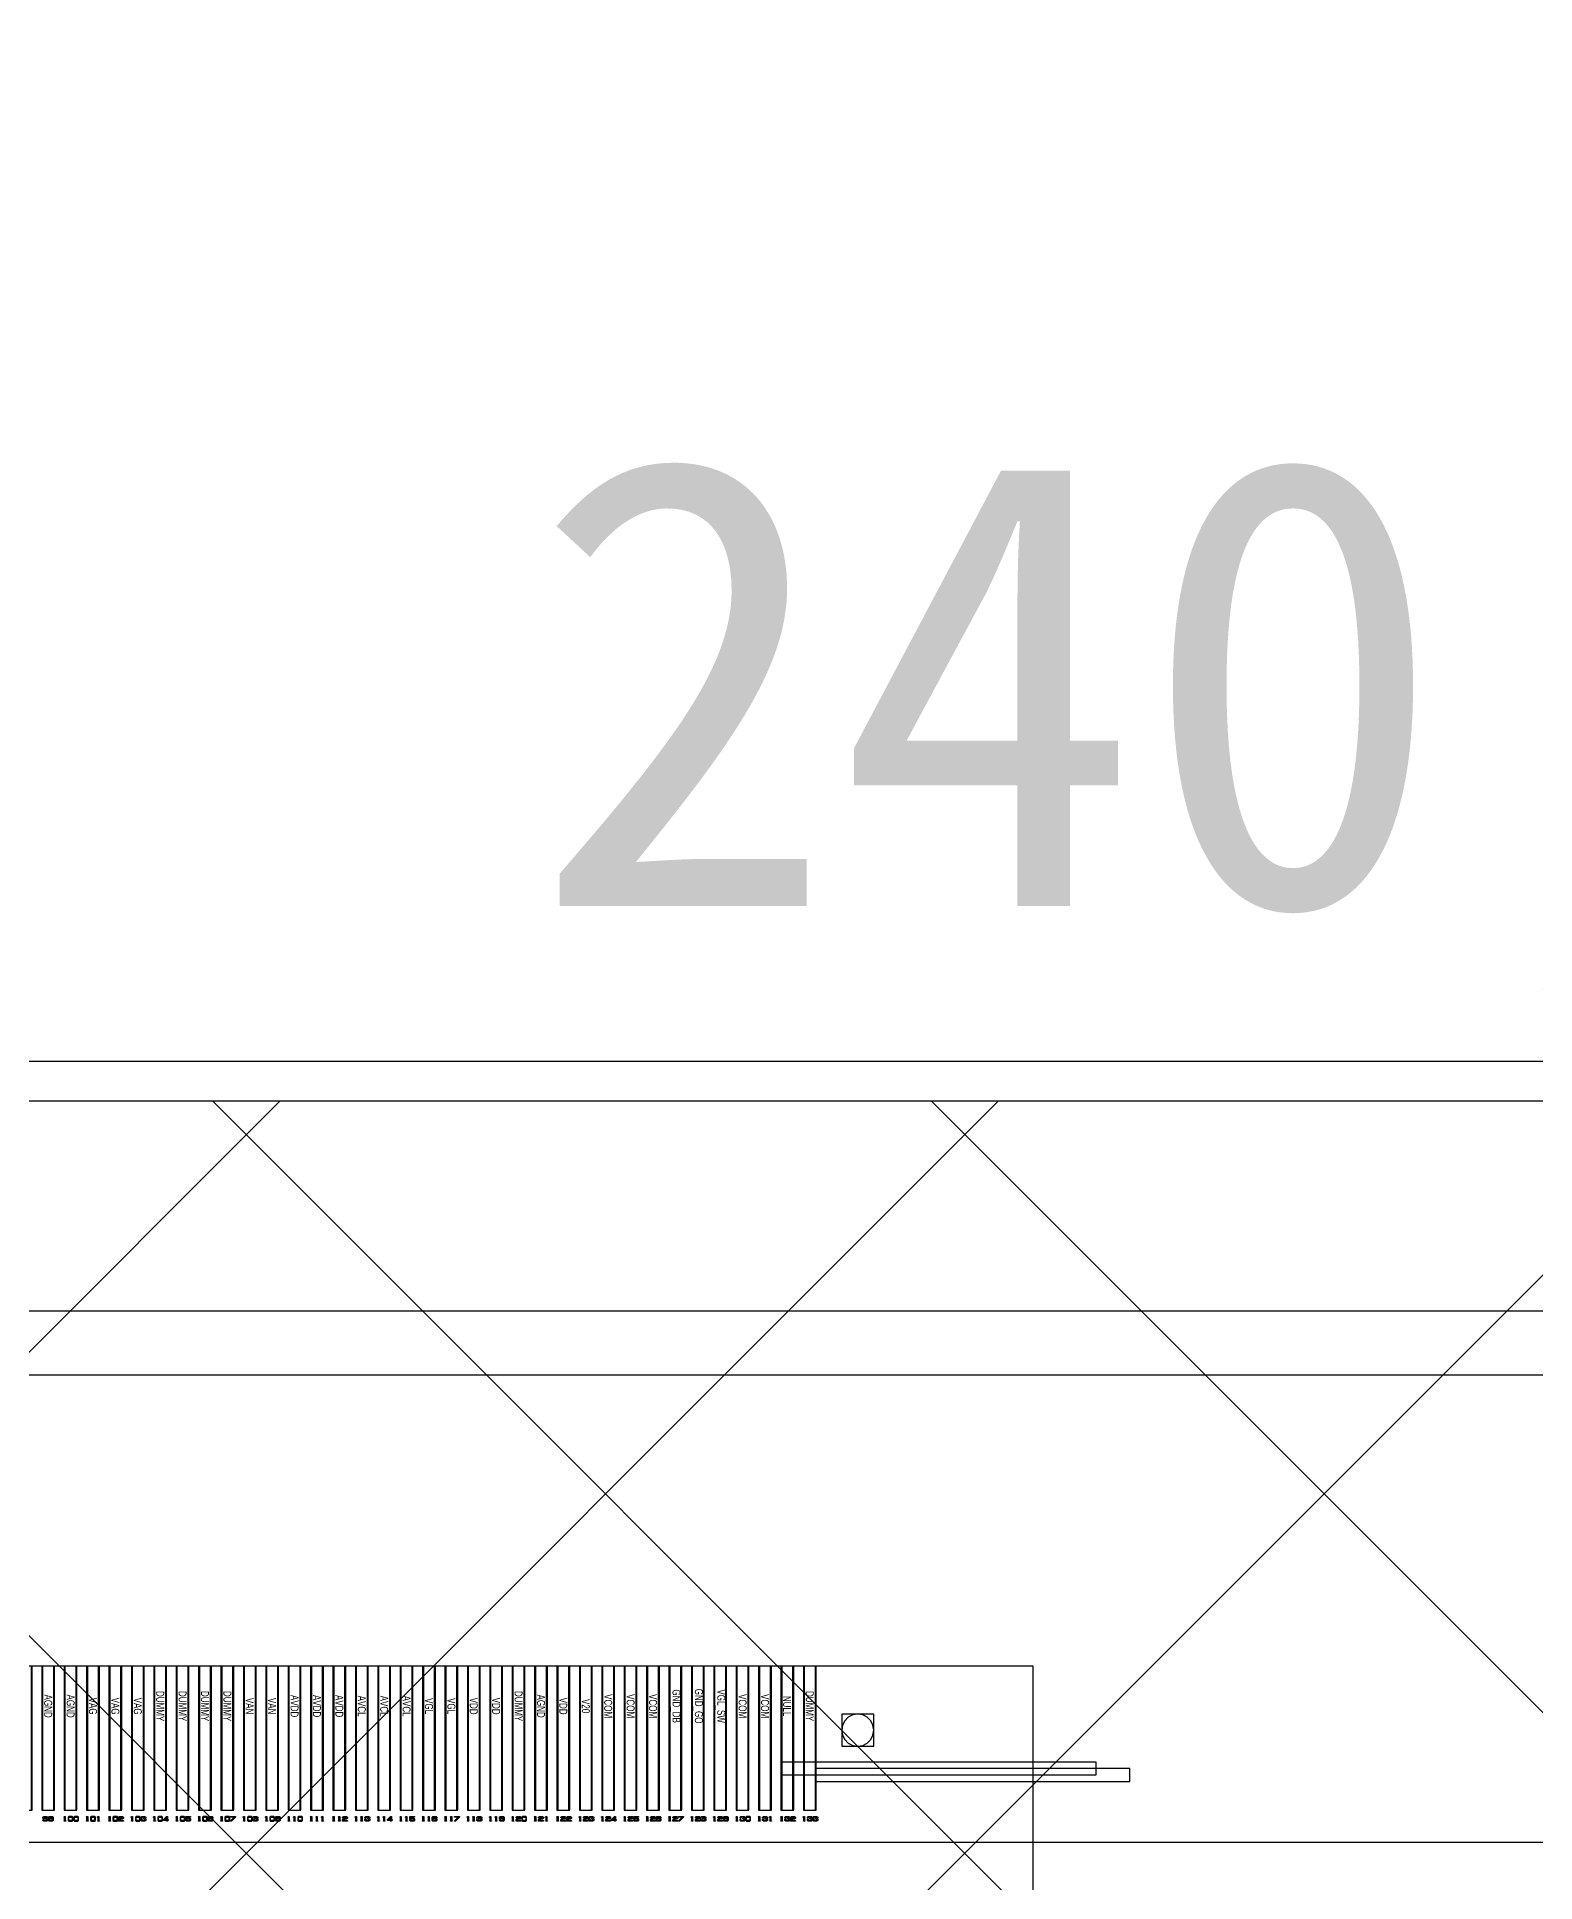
# Model space of a CAD drawing. Header units: millimetres. Extents: x 3586 to 4081, y -4200 to -3856.
# Drawn here: x 3688.69 to 3698.06, y -3998.64 to -3987.11 of the extents above; entities that cross this region are included whole.
import ezdxf
from ezdxf.enums import TextEntityAlignment as Align

# ---------------------------------------------------------------- set-up
doc = ezdxf.new("R2010")
doc.units = ezdxf.units.MM
doc.linetypes.add('CENTER2', pattern=[28.575, 19.05, -3.175, 3.175, -3.175])
for name, color, linetype in [('Baseline.drawing', 10, 'Continuous'), ('CF_line.drawing', 12, 'Continuous'), ('CG', 6, 'Continuous'), ('FPC', 30, 'Continuous'), ('GATE.drawing', 13, 'Continuous'), ('L122.drawing', 18, 'Continuous'), ('LCD', 3, 'Continuous'), ('TFT_line.drawing', 11, 'Continuous')]:
    doc.layers.add(name, color=color, linetype=linetype)
doc.styles.add('W0$254', font='simplex', dxfattribs={"width": 0.75})
doc.styles.add('宋体', font='SimSun.ttf')

# ---------------------------------------------------------------- blocks, each defined once
blk = doc.blocks.new('fpc_pad')
at = {"layer": 'TFT_line.drawing'}
blk.add_lwpolyline([(-40, -450), (40, -450), (40, 450), (-40, 450), (-40, -450)], close=True, dxfattribs=at)
blk = doc.blocks.new('*U35')
at = {"color": 2}
blk.add_lwpolyline([(-0.035, -0.45), (0.035, -0.45), (0.035, 0.45), (-0.035, 0.45)], close=True, dxfattribs=at)
blk = doc.blocks.new('*U36')
at = {"color": 0, "linetype": 'ByBlock', "lineweight": -2, "transparency": 16777216}
for p in [(0, 0), (0.14, 0), (0.28, 0), (0.42, 0), (0.56, 0), (0.7, 0), (0.84, 0), (0.98, 0), (1.12, 0), (1.26, 0), (1.4, 0), (1.54, 0), (1.68, 0), (1.82, 0), (1.96, 0), (2.1, 0), (2.24, 0), (2.38, 0), (2.52, 0), (2.66, 0), (2.8, 0), (2.94, 0), (3.08, 0), (3.22, 0), (3.36, 0), (3.5, 0), (3.64, 0), (3.78, 0), (3.92, 0), (4.06, 0), (4.2, 0), (4.34, 0), (4.48, 0), (4.62, 0), (4.76, 0), (4.9, 0), (5.04, 0), (5.18, 0), (5.32, 0), (5.46, 0), (5.6, 0), (5.74, 0), (5.88, 0), (6.02, 0), (6.16, 0), (6.3, 0), (6.44, 0), (6.58, 0), (6.72, 0), (6.86, 0), (7, 0), (7.14, 0), (7.28, 0), (7.42, 0), (7.56, 0), (7.7, 0), (7.84, 0), (7.98, 0), (8.12, 0), (8.26, 0), (8.4, 0), (8.54, 0), (8.68, 0), (8.82, 0), (8.96, 0), (9.1, 0), (9.24, 0), (9.38, 0), (9.52, 0), (9.66, 0), (9.8, 0), (9.94, 0), (10.08, 0), (10.22, 0), (10.36, 0), (10.5, 0), (10.64, 0), (10.78, 0), (10.92, 0), (11.06, 0), (11.2, 0), (11.34, 0), (11.48, 0), (11.62, 0), (11.76, 0), (11.9, 0), (12.04, 0), (12.18, 0), (12.32, 0), (12.46, 0), (12.6, 0), (12.74, 0), (12.88, 0), (13.02, 0), (13.16, 0), (13.3, 0), (13.44, 0), (13.58, 0), (13.72, 0), (13.86, 0), (14, 0), (14.14, 0), (14.28, 0), (14.42, 0), (14.56, 0), (14.7, 0), (14.84, 0), (14.98, 0), (15.12, 0), (15.26, 0), (15.4, 0), (15.54, 0), (15.68, 0), (15.82, 0), (15.96, 0), (16.1, 0), (16.24, 0), (16.38, 0), (16.52, 0), (16.66, 0), (16.8, 0), (16.94, 0), (17.08, 0), (17.22, 0), (17.36, 0), (17.5, 0), (17.64, 0), (17.78, 0), (17.92, 0), (18.06, 0), (18.2, 0), (18.34, 0), (18.48, 0)]:
    blk.add_blockref('*U35', p, dxfattribs=at)
blk = doc.blocks.new('daf')
at = {"color": 6}
blk.add_lwpolyline([(3620.324, -4154.57), (3665.924, -4154.57), (3665.924, -4094.31), (3620.324, -4094.31)], close=True, dxfattribs=at)
at = {"layer": 'Baseline.drawing', "color": 4}
blk.add_lwpolyline([(3621.524, -4153.01), (3664.724, -4153.01), (3664.724, -4095.41), (3621.524, -4095.41), (3621.524, -4153.01)], close=True, dxfattribs=at)
at = {"layer": 'CF_line.drawing', "color": 4}
blk.add_lwpolyline([(3620.024, -4154.97), (3666.224, -4154.97), (3666.224, -4094.01), (3620.024, -4094.01), (3620.024, -4154.97)], close=True, dxfattribs=at)
at = {"layer": 'FPC'}
blk.add_lwpolyline([(3652.189, -4157.47), (3654.154, -4157.47), (3654.154, -4157.39), (3652.189, -4157.39)], close=True, dxfattribs=at)
at = {"layer": 'GATE.drawing', "color": 4}
for points in [[(3652.404, -4156.79), (3652.324, -4156.79), (3652.324, -4157.69), (3652.404, -4157.69), (3652.404, -4157.51), (3654.364, -4157.51), (3654.364, -4157.43), (3652.404, -4157.43), (3652.404, -4156.79)], [(3652.764, -4157.19), (3652.759, -4157.159), (3652.745, -4157.131), (3652.723, -4157.109), (3652.695, -4157.095), (3652.664, -4157.09), (3652.633, -4157.095), (3652.605, -4157.109), (3652.583, -4157.131), (3652.569, -4157.159), (3652.564, -4157.19), (3652.569, -4157.221), (3652.583, -4157.248), (3652.605, -4157.271), (3652.633, -4157.285), (3652.664, -4157.29), (3652.695, -4157.285), (3652.723, -4157.271), (3652.745, -4157.248), (3652.759, -4157.221), (3652.764, -4157.19)]]:
    blk.add_lwpolyline(points, close=True, dxfattribs=at)
at = {"layer": 'L122.drawing', "color": 4}
for points in [[(3647.571, -4157.754), (3647.571, -4157.75), (3647.576, -4157.75), (3647.58, -4157.754), (3647.593, -4157.754), (3647.596, -4157.75), (3647.596, -4157.746), (3647.576, -4157.746), (3647.571, -4157.741), (3647.571, -4157.734), (3647.576, -4157.729), (3647.596, -4157.729), (3647.601, -4157.734), (3647.601, -4157.738), (3647.596, -4157.738), (3647.593, -4157.734), (3647.58, -4157.734), (3647.576, -4157.738), (3647.58, -4157.741), (3647.593, -4157.741), (3647.596, -4157.738), (3647.601, -4157.738), (3647.601, -4157.754), (3647.596, -4157.759), (3647.576, -4157.759), (3647.571, -4157.754)], [(3647.606, -4157.754), (3647.606, -4157.75), (3647.611, -4157.75), (3647.615, -4157.754), (3647.628, -4157.754), (3647.631, -4157.75), (3647.631, -4157.746), (3647.611, -4157.746), (3647.606, -4157.741), (3647.606, -4157.734), (3647.611, -4157.729), (3647.631, -4157.729), (3647.636, -4157.734), (3647.636, -4157.738), (3647.631, -4157.738), (3647.628, -4157.734), (3647.615, -4157.734), (3647.611, -4157.738), (3647.615, -4157.741), (3647.628, -4157.741), (3647.631, -4157.738), (3647.636, -4157.738), (3647.636, -4157.754), (3647.631, -4157.759), (3647.611, -4157.759), (3647.606, -4157.754)], [(3647.701, -4157.734), (3647.706, -4157.729), (3647.711, -4157.729), (3647.711, -4157.756), (3647.714, -4157.756), (3647.714, -4157.759), (3647.704, -4157.759), (3647.704, -4157.756), (3647.706, -4157.756), (3647.706, -4157.734), (3647.704, -4157.736), (3647.701, -4157.734)], [(3647.734, -4157.759), (3647.754, -4157.759), (3647.759, -4157.754), (3647.759, -4157.734), (3647.754, -4157.729), (3647.734, -4157.729), (3647.729, -4157.734), (3647.729, -4157.754), (3647.734, -4157.759), (3647.734, -4157.736), (3647.736, -4157.734), (3647.751, -4157.734), (3647.754, -4157.736), (3647.754, -4157.751), (3647.751, -4157.754), (3647.736, -4157.754), (3647.734, -4157.751), (3647.734, -4157.759)], [(3647.769, -4157.759), (3647.789, -4157.759), (3647.794, -4157.754), (3647.794, -4157.734), (3647.789, -4157.729), (3647.769, -4157.729), (3647.764, -4157.734), (3647.764, -4157.754), (3647.769, -4157.759), (3647.769, -4157.736), (3647.771, -4157.734), (3647.786, -4157.734), (3647.789, -4157.736), (3647.789, -4157.751), (3647.786, -4157.754), (3647.771, -4157.754), (3647.769, -4157.751), (3647.769, -4157.759)], [(3647.841, -4157.734), (3647.846, -4157.729), (3647.851, -4157.729), (3647.851, -4157.756), (3647.854, -4157.756), (3647.854, -4157.759), (3647.844, -4157.759), (3647.844, -4157.756), (3647.846, -4157.756), (3647.846, -4157.734), (3647.844, -4157.736), (3647.841, -4157.734)], [(3647.874, -4157.759), (3647.894, -4157.759), (3647.899, -4157.754), (3647.899, -4157.734), (3647.894, -4157.729), (3647.874, -4157.729), (3647.869, -4157.734), (3647.869, -4157.754), (3647.874, -4157.759), (3647.874, -4157.736), (3647.876, -4157.734), (3647.891, -4157.734), (3647.894, -4157.736), (3647.894, -4157.751), (3647.891, -4157.754), (3647.876, -4157.754), (3647.874, -4157.751), (3647.874, -4157.759)], [(3647.911, -4157.734), (3647.916, -4157.729), (3647.921, -4157.729), (3647.921, -4157.756), (3647.924, -4157.756), (3647.924, -4157.759), (3647.914, -4157.759), (3647.914, -4157.756), (3647.916, -4157.756), (3647.916, -4157.734), (3647.914, -4157.736), (3647.911, -4157.734)], [(3647.981, -4157.734), (3647.986, -4157.729), (3647.991, -4157.729), (3647.991, -4157.756), (3647.994, -4157.756), (3647.994, -4157.759), (3647.984, -4157.759), (3647.984, -4157.756), (3647.986, -4157.756), (3647.986, -4157.734), (3647.984, -4157.736), (3647.981, -4157.734)], [(3648.014, -4157.759), (3648.034, -4157.759), (3648.039, -4157.754), (3648.039, -4157.734), (3648.034, -4157.729), (3648.014, -4157.729), (3648.009, -4157.734), (3648.009, -4157.754), (3648.014, -4157.759), (3648.014, -4157.736), (3648.016, -4157.734), (3648.031, -4157.734), (3648.034, -4157.736), (3648.034, -4157.751), (3648.031, -4157.754), (3648.016, -4157.754), (3648.014, -4157.751), (3648.014, -4157.759)], [(3648.044, -4157.759), (3648.044, -4157.75), (3648.053, -4157.741), (3648.065, -4157.741), (3648.069, -4157.738), (3648.065, -4157.734), (3648.053, -4157.734), (3648.049, -4157.738), (3648.044, -4157.738), (3648.044, -4157.734), (3648.049, -4157.729), (3648.069, -4157.729), (3648.074, -4157.734), (3648.074, -4157.741), (3648.069, -4157.746), (3648.056, -4157.746), (3648.049, -4157.754), (3648.074, -4157.754), (3648.074, -4157.759), (3648.044, -4157.759)], [(3648.121, -4157.734), (3648.126, -4157.729), (3648.131, -4157.729), (3648.131, -4157.756), (3648.134, -4157.756), (3648.134, -4157.759), (3648.124, -4157.759), (3648.124, -4157.756), (3648.126, -4157.756), (3648.126, -4157.734), (3648.124, -4157.736), (3648.121, -4157.734)], [(3648.154, -4157.759), (3648.174, -4157.759), (3648.179, -4157.754), (3648.179, -4157.734), (3648.174, -4157.729), (3648.154, -4157.729), (3648.149, -4157.734), (3648.149, -4157.754), (3648.154, -4157.759), (3648.154, -4157.736), (3648.156, -4157.734), (3648.171, -4157.734), (3648.174, -4157.736), (3648.174, -4157.751), (3648.171, -4157.754), (3648.156, -4157.754), (3648.154, -4157.751), (3648.154, -4157.759)], [(3648.184, -4157.754), (3648.184, -4157.746), (3648.189, -4157.746), (3648.189, -4157.75), (3648.193, -4157.754), (3648.205, -4157.754), (3648.209, -4157.75), (3648.205, -4157.746), (3648.2, -4157.746), (3648.2, -4157.741), (3648.205, -4157.741), (3648.209, -4157.738), (3648.205, -4157.734), (3648.193, -4157.734), (3648.189, -4157.738), (3648.189, -4157.741), (3648.184, -4157.741), (3648.184, -4157.734), (3648.189, -4157.729), (3648.209, -4157.729), (3648.214, -4157.734), (3648.214, -4157.741), (3648.211, -4157.744), (3648.214, -4157.746), (3648.214, -4157.754), (3648.209, -4157.759), (3648.189, -4157.759), (3648.184, -4157.754)], [(3648.261, -4157.734), (3648.266, -4157.729), (3648.271, -4157.729), (3648.271, -4157.756), (3648.274, -4157.756), (3648.274, -4157.759), (3648.264, -4157.759), (3648.264, -4157.756), (3648.266, -4157.756), (3648.266, -4157.734), (3648.264, -4157.736), (3648.261, -4157.734)], [(3648.294, -4157.759), (3648.314, -4157.759), (3648.319, -4157.754), (3648.319, -4157.734), (3648.314, -4157.729), (3648.294, -4157.729), (3648.289, -4157.734), (3648.289, -4157.754), (3648.294, -4157.759), (3648.294, -4157.736), (3648.296, -4157.734), (3648.311, -4157.734), (3648.314, -4157.736), (3648.314, -4157.751), (3648.311, -4157.754), (3648.296, -4157.754), (3648.294, -4157.751), (3648.294, -4157.759)], [(3648.324, -4157.754), (3648.324, -4157.749), (3648.344, -4157.729), (3648.349, -4157.729), (3648.349, -4157.749), (3648.344, -4157.749), (3648.344, -4157.734), (3648.329, -4157.749), (3648.354, -4157.749), (3648.354, -4157.754), (3648.349, -4157.754), (3648.349, -4157.759), (3648.344, -4157.759), (3648.344, -4157.754), (3648.324, -4157.754)], [(3648.401, -4157.734), (3648.406, -4157.729), (3648.411, -4157.729), (3648.411, -4157.756), (3648.414, -4157.756), (3648.414, -4157.759), (3648.404, -4157.759), (3648.404, -4157.756), (3648.406, -4157.756), (3648.406, -4157.734), (3648.404, -4157.736), (3648.401, -4157.734)], [(3648.434, -4157.759), (3648.454, -4157.759), (3648.459, -4157.754), (3648.459, -4157.734), (3648.454, -4157.729), (3648.434, -4157.729), (3648.429, -4157.734), (3648.429, -4157.754), (3648.434, -4157.759), (3648.434, -4157.736), (3648.436, -4157.734), (3648.451, -4157.734), (3648.454, -4157.736), (3648.454, -4157.751), (3648.451, -4157.754), (3648.436, -4157.754), (3648.434, -4157.751), (3648.434, -4157.759)], [(3648.464, -4157.754), (3648.464, -4157.75), (3648.469, -4157.75), (3648.473, -4157.754), (3648.485, -4157.754), (3648.489, -4157.75), (3648.485, -4157.746), (3648.464, -4157.746), (3648.464, -4157.729), (3648.494, -4157.729), (3648.494, -4157.734), (3648.469, -4157.734), (3648.469, -4157.741), (3648.489, -4157.741), (3648.494, -4157.746), (3648.494, -4157.754), (3648.489, -4157.759), (3648.469, -4157.759), (3648.464, -4157.754)], [(3648.541, -4157.734), (3648.546, -4157.729), (3648.551, -4157.729), (3648.551, -4157.756), (3648.554, -4157.756), (3648.554, -4157.759), (3648.544, -4157.759), (3648.544, -4157.756), (3648.546, -4157.756), (3648.546, -4157.734), (3648.544, -4157.736), (3648.541, -4157.734)], [(3648.574, -4157.759), (3648.594, -4157.759), (3648.599, -4157.754), (3648.599, -4157.734), (3648.594, -4157.729), (3648.574, -4157.729), (3648.569, -4157.734), (3648.569, -4157.754), (3648.574, -4157.759), (3648.574, -4157.736), (3648.576, -4157.734), (3648.591, -4157.734), (3648.594, -4157.736), (3648.594, -4157.751), (3648.591, -4157.754), (3648.576, -4157.754), (3648.574, -4157.751), (3648.574, -4157.759)], [(3648.604, -4157.754), (3648.604, -4157.734), (3648.609, -4157.729), (3648.629, -4157.729), (3648.634, -4157.734), (3648.634, -4157.738), (3648.629, -4157.738), (3648.625, -4157.734), (3648.613, -4157.734), (3648.609, -4157.738), (3648.609, -4157.75), (3648.613, -4157.754), (3648.625, -4157.754), (3648.629, -4157.75), (3648.625, -4157.746), (3648.609, -4157.746), (3648.609, -4157.741), (3648.629, -4157.741), (3648.634, -4157.746), (3648.634, -4157.754), (3648.629, -4157.759), (3648.609, -4157.759), (3648.604, -4157.754)], [(3648.681, -4157.734), (3648.686, -4157.729), (3648.691, -4157.729), (3648.691, -4157.756), (3648.694, -4157.756), (3648.694, -4157.759), (3648.684, -4157.759), (3648.684, -4157.756), (3648.686, -4157.756), (3648.686, -4157.734), (3648.684, -4157.736), (3648.681, -4157.734)], [(3648.714, -4157.759), (3648.734, -4157.759), (3648.739, -4157.754), (3648.739, -4157.734), (3648.734, -4157.729), (3648.714, -4157.729), (3648.709, -4157.734), (3648.709, -4157.754), (3648.714, -4157.759), (3648.714, -4157.736), (3648.716, -4157.734), (3648.731, -4157.734), (3648.734, -4157.736), (3648.734, -4157.751), (3648.731, -4157.754), (3648.716, -4157.754), (3648.714, -4157.751), (3648.714, -4157.759)], [(3648.744, -4157.759), (3648.744, -4157.756), (3648.766, -4157.734), (3648.744, -4157.734), (3648.744, -4157.729), (3648.774, -4157.729), (3648.774, -4157.734), (3648.749, -4157.759), (3648.744, -4157.759)], [(3648.821, -4157.734), (3648.826, -4157.729), (3648.831, -4157.729), (3648.831, -4157.756), (3648.834, -4157.756), (3648.834, -4157.759), (3648.824, -4157.759), (3648.824, -4157.756), (3648.826, -4157.756), (3648.826, -4157.734), (3648.824, -4157.736), (3648.821, -4157.734)], [(3648.854, -4157.759), (3648.874, -4157.759), (3648.879, -4157.754), (3648.879, -4157.734), (3648.874, -4157.729), (3648.854, -4157.729), (3648.849, -4157.734), (3648.849, -4157.754), (3648.854, -4157.759), (3648.854, -4157.736), (3648.856, -4157.734), (3648.871, -4157.734), (3648.874, -4157.736), (3648.874, -4157.751), (3648.871, -4157.754), (3648.856, -4157.754), (3648.854, -4157.751), (3648.854, -4157.759)], [(3648.884, -4157.754), (3648.884, -4157.746), (3648.886, -4157.744), (3648.884, -4157.741), (3648.884, -4157.734), (3648.889, -4157.729), (3648.909, -4157.729), (3648.914, -4157.734), (3648.914, -4157.738), (3648.909, -4157.738), (3648.905, -4157.734), (3648.893, -4157.734), (3648.889, -4157.738), (3648.893, -4157.741), (3648.905, -4157.741), (3648.909, -4157.738), (3648.914, -4157.738), (3648.914, -4157.741), (3648.911, -4157.744), (3648.914, -4157.746), (3648.914, -4157.75), (3648.909, -4157.75), (3648.905, -4157.746), (3648.893, -4157.746), (3648.889, -4157.75), (3648.893, -4157.754), (3648.905, -4157.754), (3648.909, -4157.75), (3648.914, -4157.75), (3648.914, -4157.754), (3648.909, -4157.759), (3648.889, -4157.759), (3648.884, -4157.754)], [(3648.961, -4157.734), (3648.966, -4157.729), (3648.971, -4157.729), (3648.971, -4157.756), (3648.974, -4157.756), (3648.974, -4157.759), (3648.964, -4157.759), (3648.964, -4157.756), (3648.966, -4157.756), (3648.966, -4157.734), (3648.964, -4157.736), (3648.961, -4157.734)], [(3648.994, -4157.759), (3649.014, -4157.759), (3649.019, -4157.754), (3649.019, -4157.734), (3649.014, -4157.729), (3648.994, -4157.729), (3648.989, -4157.734), (3648.989, -4157.754), (3648.994, -4157.759), (3648.994, -4157.736), (3648.996, -4157.734), (3649.011, -4157.734), (3649.014, -4157.736), (3649.014, -4157.751), (3649.011, -4157.754), (3648.996, -4157.754), (3648.994, -4157.751), (3648.994, -4157.759)], [(3649.024, -4157.754), (3649.024, -4157.75), (3649.029, -4157.75), (3649.033, -4157.754), (3649.045, -4157.754), (3649.049, -4157.75), (3649.049, -4157.746), (3649.029, -4157.746), (3649.024, -4157.741), (3649.024, -4157.734), (3649.029, -4157.729), (3649.049, -4157.729), (3649.054, -4157.734), (3649.054, -4157.738), (3649.049, -4157.738), (3649.045, -4157.734), (3649.033, -4157.734), (3649.029, -4157.738), (3649.033, -4157.741), (3649.045, -4157.741), (3649.049, -4157.738), (3649.054, -4157.738), (3649.054, -4157.754), (3649.049, -4157.759), (3649.029, -4157.759), (3649.024, -4157.754)], [(3649.101, -4157.734), (3649.106, -4157.729), (3649.111, -4157.729), (3649.111, -4157.756), (3649.114, -4157.756), (3649.114, -4157.759), (3649.104, -4157.759), (3649.104, -4157.756), (3649.106, -4157.756), (3649.106, -4157.734), (3649.104, -4157.736), (3649.101, -4157.734)], [(3649.136, -4157.734), (3649.141, -4157.729), (3649.146, -4157.729), (3649.146, -4157.756), (3649.149, -4157.756), (3649.149, -4157.759), (3649.139, -4157.759), (3649.139, -4157.756), (3649.141, -4157.756), (3649.141, -4157.734), (3649.139, -4157.736), (3649.136, -4157.734)], [(3649.169, -4157.759), (3649.189, -4157.759), (3649.194, -4157.754), (3649.194, -4157.734), (3649.189, -4157.729), (3649.169, -4157.729), (3649.164, -4157.734), (3649.164, -4157.754), (3649.169, -4157.759), (3649.169, -4157.736), (3649.171, -4157.734), (3649.186, -4157.734), (3649.189, -4157.736), (3649.189, -4157.751), (3649.186, -4157.754), (3649.171, -4157.754), (3649.169, -4157.751), (3649.169, -4157.759)], [(3649.241, -4157.734), (3649.246, -4157.729), (3649.251, -4157.729), (3649.251, -4157.756), (3649.254, -4157.756), (3649.254, -4157.759), (3649.244, -4157.759), (3649.244, -4157.756), (3649.246, -4157.756), (3649.246, -4157.734), (3649.244, -4157.736), (3649.241, -4157.734)], [(3649.276, -4157.734), (3649.281, -4157.729), (3649.286, -4157.729), (3649.286, -4157.756), (3649.289, -4157.756), (3649.289, -4157.759), (3649.279, -4157.759), (3649.279, -4157.756), (3649.281, -4157.756), (3649.281, -4157.734), (3649.279, -4157.736), (3649.276, -4157.734)], [(3649.311, -4157.734), (3649.316, -4157.729), (3649.321, -4157.729), (3649.321, -4157.756), (3649.324, -4157.756), (3649.324, -4157.759), (3649.314, -4157.759), (3649.314, -4157.756), (3649.316, -4157.756), (3649.316, -4157.734), (3649.314, -4157.736), (3649.311, -4157.734)], [(3649.381, -4157.734), (3649.386, -4157.729), (3649.391, -4157.729), (3649.391, -4157.756), (3649.394, -4157.756), (3649.394, -4157.759), (3649.384, -4157.759), (3649.384, -4157.756), (3649.386, -4157.756), (3649.386, -4157.734), (3649.384, -4157.736), (3649.381, -4157.734)], [(3649.416, -4157.734), (3649.421, -4157.729), (3649.426, -4157.729), (3649.426, -4157.756), (3649.429, -4157.756), (3649.429, -4157.759), (3649.419, -4157.759), (3649.419, -4157.756), (3649.421, -4157.756), (3649.421, -4157.734), (3649.419, -4157.736), (3649.416, -4157.734)], [(3649.444, -4157.759), (3649.444, -4157.75), (3649.453, -4157.741), (3649.465, -4157.741), (3649.469, -4157.738), (3649.465, -4157.734), (3649.453, -4157.734), (3649.449, -4157.738), (3649.444, -4157.738), (3649.444, -4157.734), (3649.449, -4157.729), (3649.469, -4157.729), (3649.474, -4157.734), (3649.474, -4157.741), (3649.469, -4157.746), (3649.456, -4157.746), (3649.449, -4157.754), (3649.474, -4157.754), (3649.474, -4157.759), (3649.444, -4157.759)], [(3649.521, -4157.734), (3649.526, -4157.729), (3649.531, -4157.729), (3649.531, -4157.756), (3649.534, -4157.756), (3649.534, -4157.759), (3649.524, -4157.759), (3649.524, -4157.756), (3649.526, -4157.756), (3649.526, -4157.734), (3649.524, -4157.736), (3649.521, -4157.734)], [(3649.556, -4157.734), (3649.561, -4157.729), (3649.566, -4157.729), (3649.566, -4157.756), (3649.569, -4157.756), (3649.569, -4157.759), (3649.559, -4157.759), (3649.559, -4157.756), (3649.561, -4157.756), (3649.561, -4157.734), (3649.559, -4157.736), (3649.556, -4157.734)], [(3649.584, -4157.754), (3649.584, -4157.746), (3649.589, -4157.746), (3649.589, -4157.75), (3649.593, -4157.754), (3649.605, -4157.754), (3649.609, -4157.75), (3649.605, -4157.746), (3649.6, -4157.746), (3649.6, -4157.741), (3649.605, -4157.741), (3649.609, -4157.738), (3649.605, -4157.734), (3649.593, -4157.734), (3649.589, -4157.738), (3649.589, -4157.741), (3649.584, -4157.741), (3649.584, -4157.734), (3649.589, -4157.729), (3649.609, -4157.729), (3649.614, -4157.734), (3649.614, -4157.741), (3649.611, -4157.744), (3649.614, -4157.746), (3649.614, -4157.754), (3649.609, -4157.759), (3649.589, -4157.759), (3649.584, -4157.754)], [(3649.661, -4157.734), (3649.666, -4157.729), (3649.671, -4157.729), (3649.671, -4157.756), (3649.674, -4157.756), (3649.674, -4157.759), (3649.664, -4157.759), (3649.664, -4157.756), (3649.666, -4157.756), (3649.666, -4157.734), (3649.664, -4157.736), (3649.661, -4157.734)], [(3649.696, -4157.734), (3649.701, -4157.729), (3649.706, -4157.729), (3649.706, -4157.756), (3649.709, -4157.756), (3649.709, -4157.759), (3649.699, -4157.759), (3649.699, -4157.756), (3649.701, -4157.756), (3649.701, -4157.734), (3649.699, -4157.736), (3649.696, -4157.734)], [(3649.724, -4157.754), (3649.724, -4157.749), (3649.744, -4157.729), (3649.749, -4157.729), (3649.749, -4157.749), (3649.744, -4157.749), (3649.744, -4157.734), (3649.729, -4157.749), (3649.754, -4157.749), (3649.754, -4157.754), (3649.749, -4157.754), (3649.749, -4157.759), (3649.744, -4157.759), (3649.744, -4157.754), (3649.724, -4157.754)], [(3649.801, -4157.734), (3649.806, -4157.729), (3649.811, -4157.729), (3649.811, -4157.756), (3649.814, -4157.756), (3649.814, -4157.759), (3649.804, -4157.759), (3649.804, -4157.756), (3649.806, -4157.756), (3649.806, -4157.734), (3649.804, -4157.736), (3649.801, -4157.734)], [(3649.836, -4157.734), (3649.841, -4157.729), (3649.846, -4157.729), (3649.846, -4157.756), (3649.849, -4157.756), (3649.849, -4157.759), (3649.839, -4157.759), (3649.839, -4157.756), (3649.841, -4157.756), (3649.841, -4157.734), (3649.839, -4157.736), (3649.836, -4157.734)], [(3649.864, -4157.754), (3649.864, -4157.75), (3649.869, -4157.75), (3649.873, -4157.754), (3649.885, -4157.754), (3649.889, -4157.75), (3649.885, -4157.746), (3649.864, -4157.746), (3649.864, -4157.729), (3649.894, -4157.729), (3649.894, -4157.734), (3649.869, -4157.734), (3649.869, -4157.741), (3649.889, -4157.741), (3649.894, -4157.746), (3649.894, -4157.754), (3649.889, -4157.759), (3649.869, -4157.759), (3649.864, -4157.754)], [(3649.941, -4157.734), (3649.946, -4157.729), (3649.951, -4157.729), (3649.951, -4157.756), (3649.954, -4157.756), (3649.954, -4157.759), (3649.944, -4157.759), (3649.944, -4157.756), (3649.946, -4157.756), (3649.946, -4157.734), (3649.944, -4157.736), (3649.941, -4157.734)], [(3649.976, -4157.734), (3649.981, -4157.729), (3649.986, -4157.729), (3649.986, -4157.756), (3649.989, -4157.756), (3649.989, -4157.759), (3649.979, -4157.759), (3649.979, -4157.756), (3649.981, -4157.756), (3649.981, -4157.734), (3649.979, -4157.736), (3649.976, -4157.734)], [(3650.004, -4157.754), (3650.004, -4157.734), (3650.009, -4157.729), (3650.029, -4157.729), (3650.034, -4157.734), (3650.034, -4157.738), (3650.029, -4157.738), (3650.025, -4157.734), (3650.013, -4157.734), (3650.009, -4157.738), (3650.009, -4157.75), (3650.013, -4157.754), (3650.025, -4157.754), (3650.029, -4157.75), (3650.025, -4157.746), (3650.009, -4157.746), (3650.009, -4157.741), (3650.029, -4157.741), (3650.034, -4157.746), (3650.034, -4157.754), (3650.029, -4157.759), (3650.009, -4157.759), (3650.004, -4157.754)], [(3650.081, -4157.734), (3650.086, -4157.729), (3650.091, -4157.729), (3650.091, -4157.756), (3650.094, -4157.756), (3650.094, -4157.759), (3650.084, -4157.759), (3650.084, -4157.756), (3650.086, -4157.756), (3650.086, -4157.734), (3650.084, -4157.736), (3650.081, -4157.734)], [(3650.116, -4157.734), (3650.121, -4157.729), (3650.126, -4157.729), (3650.126, -4157.756), (3650.129, -4157.756), (3650.129, -4157.759), (3650.119, -4157.759), (3650.119, -4157.756), (3650.121, -4157.756), (3650.121, -4157.734), (3650.119, -4157.736), (3650.116, -4157.734)], [(3650.144, -4157.759), (3650.144, -4157.756), (3650.166, -4157.734), (3650.144, -4157.734), (3650.144, -4157.729), (3650.174, -4157.729), (3650.174, -4157.734), (3650.149, -4157.759), (3650.144, -4157.759)], [(3650.221, -4157.734), (3650.226, -4157.729), (3650.231, -4157.729), (3650.231, -4157.756), (3650.234, -4157.756), (3650.234, -4157.759), (3650.224, -4157.759), (3650.224, -4157.756), (3650.226, -4157.756), (3650.226, -4157.734), (3650.224, -4157.736), (3650.221, -4157.734)], [(3650.256, -4157.734), (3650.261, -4157.729), (3650.266, -4157.729), (3650.266, -4157.756), (3650.269, -4157.756), (3650.269, -4157.759), (3650.259, -4157.759), (3650.259, -4157.756), (3650.261, -4157.756), (3650.261, -4157.734), (3650.259, -4157.736), (3650.256, -4157.734)], [(3650.284, -4157.754), (3650.284, -4157.746), (3650.286, -4157.744), (3650.284, -4157.741), (3650.284, -4157.734), (3650.289, -4157.729), (3650.309, -4157.729), (3650.314, -4157.734), (3650.314, -4157.738), (3650.309, -4157.738), (3650.305, -4157.734), (3650.293, -4157.734), (3650.289, -4157.738), (3650.293, -4157.741), (3650.305, -4157.741), (3650.309, -4157.738), (3650.314, -4157.738), (3650.314, -4157.741), (3650.311, -4157.744), (3650.314, -4157.746), (3650.314, -4157.75), (3650.309, -4157.75), (3650.305, -4157.746), (3650.293, -4157.746), (3650.289, -4157.75), (3650.293, -4157.754), (3650.305, -4157.754), (3650.309, -4157.75), (3650.314, -4157.75), (3650.314, -4157.754), (3650.309, -4157.759), (3650.289, -4157.759), (3650.284, -4157.754)], [(3650.361, -4157.734), (3650.366, -4157.729), (3650.371, -4157.729), (3650.371, -4157.756), (3650.374, -4157.756), (3650.374, -4157.759), (3650.364, -4157.759), (3650.364, -4157.756), (3650.366, -4157.756), (3650.366, -4157.734), (3650.364, -4157.736), (3650.361, -4157.734)], [(3650.396, -4157.734), (3650.401, -4157.729), (3650.406, -4157.729), (3650.406, -4157.756), (3650.409, -4157.756), (3650.409, -4157.759), (3650.399, -4157.759), (3650.399, -4157.756), (3650.401, -4157.756), (3650.401, -4157.734), (3650.399, -4157.736), (3650.396, -4157.734)], [(3650.424, -4157.754), (3650.424, -4157.75), (3650.429, -4157.75), (3650.433, -4157.754), (3650.445, -4157.754), (3650.449, -4157.75), (3650.449, -4157.746), (3650.429, -4157.746), (3650.424, -4157.741), (3650.424, -4157.734), (3650.429, -4157.729), (3650.449, -4157.729), (3650.454, -4157.734), (3650.454, -4157.738), (3650.449, -4157.738), (3650.445, -4157.734), (3650.433, -4157.734), (3650.429, -4157.738), (3650.433, -4157.741), (3650.445, -4157.741), (3650.449, -4157.738), (3650.454, -4157.738), (3650.454, -4157.754), (3650.449, -4157.759), (3650.429, -4157.759), (3650.424, -4157.754)], [(3650.501, -4157.734), (3650.506, -4157.729), (3650.511, -4157.729), (3650.511, -4157.756), (3650.514, -4157.756), (3650.514, -4157.759), (3650.504, -4157.759), (3650.504, -4157.756), (3650.506, -4157.756), (3650.506, -4157.734), (3650.504, -4157.736), (3650.501, -4157.734)], [(3650.529, -4157.759), (3650.529, -4157.75), (3650.538, -4157.741), (3650.55, -4157.741), (3650.554, -4157.738), (3650.55, -4157.734), (3650.538, -4157.734), (3650.534, -4157.738), (3650.529, -4157.738), (3650.529, -4157.734), (3650.534, -4157.729), (3650.554, -4157.729), (3650.559, -4157.734), (3650.559, -4157.741), (3650.554, -4157.746), (3650.541, -4157.746), (3650.534, -4157.754), (3650.559, -4157.754), (3650.559, -4157.759), (3650.529, -4157.759)], [(3650.569, -4157.759), (3650.589, -4157.759), (3650.594, -4157.754), (3650.594, -4157.734), (3650.589, -4157.729), (3650.569, -4157.729), (3650.564, -4157.734), (3650.564, -4157.754), (3650.569, -4157.759), (3650.569, -4157.736), (3650.571, -4157.734), (3650.586, -4157.734), (3650.589, -4157.736), (3650.589, -4157.751), (3650.586, -4157.754), (3650.571, -4157.754), (3650.569, -4157.751), (3650.569, -4157.759)], [(3650.641, -4157.734), (3650.646, -4157.729), (3650.651, -4157.729), (3650.651, -4157.756), (3650.654, -4157.756), (3650.654, -4157.759), (3650.644, -4157.759), (3650.644, -4157.756), (3650.646, -4157.756), (3650.646, -4157.734), (3650.644, -4157.736), (3650.641, -4157.734)], [(3650.669, -4157.759), (3650.669, -4157.75), (3650.678, -4157.741), (3650.69, -4157.741), (3650.694, -4157.738), (3650.69, -4157.734), (3650.678, -4157.734), (3650.674, -4157.738), (3650.669, -4157.738), (3650.669, -4157.734), (3650.674, -4157.729), (3650.694, -4157.729), (3650.699, -4157.734), (3650.699, -4157.741), (3650.694, -4157.746), (3650.681, -4157.746), (3650.674, -4157.754), (3650.699, -4157.754), (3650.699, -4157.759), (3650.669, -4157.759)], [(3650.711, -4157.734), (3650.716, -4157.729), (3650.721, -4157.729), (3650.721, -4157.756), (3650.724, -4157.756), (3650.724, -4157.759), (3650.714, -4157.759), (3650.714, -4157.756), (3650.716, -4157.756), (3650.716, -4157.734), (3650.714, -4157.736), (3650.711, -4157.734)], [(3650.781, -4157.734), (3650.786, -4157.729), (3650.791, -4157.729), (3650.791, -4157.756), (3650.794, -4157.756), (3650.794, -4157.759), (3650.784, -4157.759), (3650.784, -4157.756), (3650.786, -4157.756), (3650.786, -4157.734), (3650.784, -4157.736), (3650.781, -4157.734)], [(3650.809, -4157.759), (3650.809, -4157.75), (3650.818, -4157.741), (3650.83, -4157.741), (3650.834, -4157.738), (3650.83, -4157.734), (3650.818, -4157.734), (3650.814, -4157.738), (3650.809, -4157.738), (3650.809, -4157.734), (3650.814, -4157.729), (3650.834, -4157.729), (3650.839, -4157.734), (3650.839, -4157.741), (3650.834, -4157.746), (3650.821, -4157.746), (3650.814, -4157.754), (3650.839, -4157.754), (3650.839, -4157.759), (3650.809, -4157.759)], [(3650.844, -4157.759), (3650.844, -4157.75), (3650.853, -4157.741), (3650.865, -4157.741), (3650.869, -4157.738), (3650.865, -4157.734), (3650.853, -4157.734), (3650.849, -4157.738), (3650.844, -4157.738), (3650.844, -4157.734), (3650.849, -4157.729), (3650.869, -4157.729), (3650.874, -4157.734), (3650.874, -4157.741), (3650.869, -4157.746), (3650.856, -4157.746), (3650.849, -4157.754), (3650.874, -4157.754), (3650.874, -4157.759), (3650.844, -4157.759)], [(3650.921, -4157.734), (3650.926, -4157.729), (3650.931, -4157.729), (3650.931, -4157.756), (3650.934, -4157.756), (3650.934, -4157.759), (3650.924, -4157.759), (3650.924, -4157.756), (3650.926, -4157.756), (3650.926, -4157.734), (3650.924, -4157.736), (3650.921, -4157.734)], [(3650.949, -4157.759), (3650.949, -4157.75), (3650.958, -4157.741), (3650.97, -4157.741), (3650.974, -4157.738), (3650.97, -4157.734), (3650.958, -4157.734), (3650.954, -4157.738), (3650.949, -4157.738), (3650.949, -4157.734), (3650.954, -4157.729), (3650.974, -4157.729), (3650.979, -4157.734), (3650.979, -4157.741), (3650.974, -4157.746), (3650.961, -4157.746), (3650.954, -4157.754), (3650.979, -4157.754), (3650.979, -4157.759), (3650.949, -4157.759)], [(3650.984, -4157.754), (3650.984, -4157.746), (3650.989, -4157.746), (3650.989, -4157.75), (3650.993, -4157.754), (3651.005, -4157.754), (3651.009, -4157.75), (3651.005, -4157.746), (3651, -4157.746), (3651, -4157.741), (3651.005, -4157.741), (3651.009, -4157.738), (3651.005, -4157.734), (3650.993, -4157.734), (3650.989, -4157.738), (3650.989, -4157.741), (3650.984, -4157.741), (3650.984, -4157.734), (3650.989, -4157.729), (3651.009, -4157.729), (3651.014, -4157.734), (3651.014, -4157.741), (3651.011, -4157.744), (3651.014, -4157.746), (3651.014, -4157.754), (3651.009, -4157.759), (3650.989, -4157.759), (3650.984, -4157.754)], [(3651.061, -4157.734), (3651.066, -4157.729), (3651.071, -4157.729), (3651.071, -4157.756), (3651.074, -4157.756), (3651.074, -4157.759), (3651.064, -4157.759), (3651.064, -4157.756), (3651.066, -4157.756), (3651.066, -4157.734), (3651.064, -4157.736), (3651.061, -4157.734)], [(3651.089, -4157.759), (3651.089, -4157.75), (3651.098, -4157.741), (3651.11, -4157.741), (3651.114, -4157.738), (3651.11, -4157.734), (3651.098, -4157.734), (3651.094, -4157.738), (3651.089, -4157.738), (3651.089, -4157.734), (3651.094, -4157.729), (3651.114, -4157.729), (3651.119, -4157.734), (3651.119, -4157.741), (3651.114, -4157.746), (3651.101, -4157.746), (3651.094, -4157.754), (3651.119, -4157.754), (3651.119, -4157.759), (3651.089, -4157.759)], [(3651.124, -4157.754), (3651.124, -4157.749), (3651.144, -4157.729), (3651.149, -4157.729), (3651.149, -4157.749), (3651.144, -4157.749), (3651.144, -4157.734), (3651.129, -4157.749), (3651.154, -4157.749), (3651.154, -4157.754), (3651.149, -4157.754), (3651.149, -4157.759), (3651.144, -4157.759), (3651.144, -4157.754), (3651.124, -4157.754)], [(3651.201, -4157.734), (3651.206, -4157.729), (3651.211, -4157.729), (3651.211, -4157.756), (3651.214, -4157.756), (3651.214, -4157.759), (3651.204, -4157.759), (3651.204, -4157.756), (3651.206, -4157.756), (3651.206, -4157.734), (3651.204, -4157.736), (3651.201, -4157.734)], [(3651.229, -4157.759), (3651.229, -4157.75), (3651.238, -4157.741), (3651.25, -4157.741), (3651.254, -4157.738), (3651.25, -4157.734), (3651.238, -4157.734), (3651.234, -4157.738), (3651.229, -4157.738), (3651.229, -4157.734), (3651.234, -4157.729), (3651.254, -4157.729), (3651.259, -4157.734), (3651.259, -4157.741), (3651.254, -4157.746), (3651.241, -4157.746), (3651.234, -4157.754), (3651.259, -4157.754), (3651.259, -4157.759), (3651.229, -4157.759)], [(3651.264, -4157.754), (3651.264, -4157.75), (3651.269, -4157.75), (3651.273, -4157.754), (3651.285, -4157.754), (3651.289, -4157.75), (3651.285, -4157.746), (3651.264, -4157.746), (3651.264, -4157.729), (3651.294, -4157.729), (3651.294, -4157.734), (3651.269, -4157.734), (3651.269, -4157.741), (3651.289, -4157.741), (3651.294, -4157.746), (3651.294, -4157.754), (3651.289, -4157.759), (3651.269, -4157.759), (3651.264, -4157.754)], [(3651.341, -4157.734), (3651.346, -4157.729), (3651.351, -4157.729), (3651.351, -4157.756), (3651.354, -4157.756), (3651.354, -4157.759), (3651.344, -4157.759), (3651.344, -4157.756), (3651.346, -4157.756), (3651.346, -4157.734), (3651.344, -4157.736), (3651.341, -4157.734)], [(3651.369, -4157.759), (3651.369, -4157.75), (3651.378, -4157.741), (3651.39, -4157.741), (3651.394, -4157.738), (3651.39, -4157.734), (3651.378, -4157.734), (3651.374, -4157.738), (3651.369, -4157.738), (3651.369, -4157.734), (3651.374, -4157.729), (3651.394, -4157.729), (3651.399, -4157.734), (3651.399, -4157.741), (3651.394, -4157.746), (3651.381, -4157.746), (3651.374, -4157.754), (3651.399, -4157.754), (3651.399, -4157.759), (3651.369, -4157.759)], [(3651.404, -4157.754), (3651.404, -4157.734), (3651.409, -4157.729), (3651.429, -4157.729), (3651.434, -4157.734), (3651.434, -4157.738), (3651.429, -4157.738), (3651.425, -4157.734), (3651.413, -4157.734), (3651.409, -4157.738), (3651.409, -4157.75), (3651.413, -4157.754), (3651.425, -4157.754), (3651.429, -4157.75), (3651.425, -4157.746), (3651.409, -4157.746), (3651.409, -4157.741), (3651.429, -4157.741), (3651.434, -4157.746), (3651.434, -4157.754), (3651.429, -4157.759), (3651.409, -4157.759), (3651.404, -4157.754)], [(3651.481, -4157.734), (3651.486, -4157.729), (3651.491, -4157.729), (3651.491, -4157.756), (3651.494, -4157.756), (3651.494, -4157.759), (3651.484, -4157.759), (3651.484, -4157.756), (3651.486, -4157.756), (3651.486, -4157.734), (3651.484, -4157.736), (3651.481, -4157.734)], [(3651.509, -4157.759), (3651.509, -4157.75), (3651.518, -4157.741), (3651.53, -4157.741), (3651.534, -4157.738), (3651.53, -4157.734), (3651.518, -4157.734), (3651.514, -4157.738), (3651.509, -4157.738), (3651.509, -4157.734), (3651.514, -4157.729), (3651.534, -4157.729), (3651.539, -4157.734), (3651.539, -4157.741), (3651.534, -4157.746), (3651.521, -4157.746), (3651.514, -4157.754), (3651.539, -4157.754), (3651.539, -4157.759), (3651.509, -4157.759)], [(3651.544, -4157.759), (3651.544, -4157.756), (3651.566, -4157.734), (3651.544, -4157.734), (3651.544, -4157.729), (3651.574, -4157.729), (3651.574, -4157.734), (3651.549, -4157.759), (3651.544, -4157.759)], [(3651.621, -4157.734), (3651.626, -4157.729), (3651.631, -4157.729), (3651.631, -4157.756), (3651.634, -4157.756), (3651.634, -4157.759), (3651.624, -4157.759), (3651.624, -4157.756), (3651.626, -4157.756), (3651.626, -4157.734), (3651.624, -4157.736), (3651.621, -4157.734)], [(3651.649, -4157.759), (3651.649, -4157.75), (3651.658, -4157.741), (3651.67, -4157.741), (3651.674, -4157.738), (3651.67, -4157.734), (3651.658, -4157.734), (3651.654, -4157.738), (3651.649, -4157.738), (3651.649, -4157.734), (3651.654, -4157.729), (3651.674, -4157.729), (3651.679, -4157.734), (3651.679, -4157.741), (3651.674, -4157.746), (3651.661, -4157.746), (3651.654, -4157.754), (3651.679, -4157.754), (3651.679, -4157.759), (3651.649, -4157.759)], [(3651.684, -4157.754), (3651.684, -4157.746), (3651.686, -4157.744), (3651.684, -4157.741), (3651.684, -4157.734), (3651.689, -4157.729), (3651.709, -4157.729), (3651.714, -4157.734), (3651.714, -4157.738), (3651.709, -4157.738), (3651.705, -4157.734), (3651.693, -4157.734), (3651.689, -4157.738), (3651.693, -4157.741), (3651.705, -4157.741), (3651.709, -4157.738), (3651.714, -4157.738), (3651.714, -4157.741), (3651.711, -4157.744), (3651.714, -4157.746), (3651.714, -4157.75), (3651.709, -4157.75), (3651.705, -4157.746), (3651.693, -4157.746), (3651.689, -4157.75), (3651.693, -4157.754), (3651.705, -4157.754), (3651.709, -4157.75), (3651.714, -4157.75), (3651.714, -4157.754), (3651.709, -4157.759), (3651.689, -4157.759), (3651.684, -4157.754)], [(3651.761, -4157.734), (3651.766, -4157.729), (3651.771, -4157.729), (3651.771, -4157.756), (3651.774, -4157.756), (3651.774, -4157.759), (3651.764, -4157.759), (3651.764, -4157.756), (3651.766, -4157.756), (3651.766, -4157.734), (3651.764, -4157.736), (3651.761, -4157.734)], [(3651.789, -4157.759), (3651.789, -4157.75), (3651.798, -4157.741), (3651.81, -4157.741), (3651.814, -4157.738), (3651.81, -4157.734), (3651.798, -4157.734), (3651.794, -4157.738), (3651.789, -4157.738), (3651.789, -4157.734), (3651.794, -4157.729), (3651.814, -4157.729), (3651.819, -4157.734), (3651.819, -4157.741), (3651.814, -4157.746), (3651.801, -4157.746), (3651.794, -4157.754), (3651.819, -4157.754), (3651.819, -4157.759), (3651.789, -4157.759)], [(3651.824, -4157.754), (3651.824, -4157.75), (3651.829, -4157.75), (3651.833, -4157.754), (3651.845, -4157.754), (3651.849, -4157.75), (3651.849, -4157.746), (3651.829, -4157.746), (3651.824, -4157.741), (3651.824, -4157.734), (3651.829, -4157.729), (3651.849, -4157.729), (3651.854, -4157.734), (3651.854, -4157.738), (3651.849, -4157.738), (3651.845, -4157.734), (3651.833, -4157.734), (3651.829, -4157.738), (3651.833, -4157.741), (3651.845, -4157.741), (3651.849, -4157.738), (3651.854, -4157.738), (3651.854, -4157.754), (3651.849, -4157.759), (3651.829, -4157.759), (3651.824, -4157.754)], [(3651.901, -4157.734), (3651.906, -4157.729), (3651.911, -4157.729), (3651.911, -4157.756), (3651.914, -4157.756), (3651.914, -4157.759), (3651.904, -4157.759), (3651.904, -4157.756), (3651.906, -4157.756), (3651.906, -4157.734), (3651.904, -4157.736), (3651.901, -4157.734)], [(3651.929, -4157.754), (3651.929, -4157.746), (3651.934, -4157.746), (3651.934, -4157.75), (3651.938, -4157.754), (3651.95, -4157.754), (3651.954, -4157.75), (3651.95, -4157.746), (3651.945, -4157.746), (3651.945, -4157.741), (3651.95, -4157.741), (3651.954, -4157.738), (3651.95, -4157.734), (3651.938, -4157.734), (3651.934, -4157.738), (3651.934, -4157.741), (3651.929, -4157.741), (3651.929, -4157.734), (3651.934, -4157.729), (3651.954, -4157.729), (3651.959, -4157.734), (3651.959, -4157.741), (3651.956, -4157.744), (3651.959, -4157.746), (3651.959, -4157.754), (3651.954, -4157.759), (3651.934, -4157.759), (3651.929, -4157.754)], [(3651.969, -4157.759), (3651.989, -4157.759), (3651.994, -4157.754), (3651.994, -4157.734), (3651.989, -4157.729), (3651.969, -4157.729), (3651.964, -4157.734), (3651.964, -4157.754), (3651.969, -4157.759), (3651.969, -4157.736), (3651.971, -4157.734), (3651.986, -4157.734), (3651.989, -4157.736), (3651.989, -4157.751), (3651.986, -4157.754), (3651.971, -4157.754), (3651.969, -4157.751), (3651.969, -4157.759)], [(3652.041, -4157.734), (3652.046, -4157.729), (3652.051, -4157.729), (3652.051, -4157.756), (3652.054, -4157.756), (3652.054, -4157.759), (3652.044, -4157.759), (3652.044, -4157.756), (3652.046, -4157.756), (3652.046, -4157.734), (3652.044, -4157.736), (3652.041, -4157.734)], [(3652.069, -4157.754), (3652.069, -4157.746), (3652.074, -4157.746), (3652.074, -4157.75), (3652.078, -4157.754), (3652.09, -4157.754), (3652.094, -4157.75), (3652.09, -4157.746), (3652.085, -4157.746), (3652.085, -4157.741), (3652.09, -4157.741), (3652.094, -4157.738), (3652.09, -4157.734), (3652.078, -4157.734), (3652.074, -4157.738), (3652.074, -4157.741), (3652.069, -4157.741), (3652.069, -4157.734), (3652.074, -4157.729), (3652.094, -4157.729), (3652.099, -4157.734), (3652.099, -4157.741), (3652.096, -4157.744), (3652.099, -4157.746), (3652.099, -4157.754), (3652.094, -4157.759), (3652.074, -4157.759), (3652.069, -4157.754)], [(3652.111, -4157.734), (3652.116, -4157.729), (3652.121, -4157.729), (3652.121, -4157.756), (3652.124, -4157.756), (3652.124, -4157.759), (3652.114, -4157.759), (3652.114, -4157.756), (3652.116, -4157.756), (3652.116, -4157.734), (3652.114, -4157.736), (3652.111, -4157.734)], [(3652.181, -4157.734), (3652.186, -4157.729), (3652.191, -4157.729), (3652.191, -4157.756), (3652.194, -4157.756), (3652.194, -4157.759), (3652.184, -4157.759), (3652.184, -4157.756), (3652.186, -4157.756), (3652.186, -4157.734), (3652.184, -4157.736), (3652.181, -4157.734)], [(3652.209, -4157.754), (3652.209, -4157.746), (3652.214, -4157.746), (3652.214, -4157.75), (3652.218, -4157.754), (3652.23, -4157.754), (3652.234, -4157.75), (3652.23, -4157.746), (3652.225, -4157.746), (3652.225, -4157.741), (3652.23, -4157.741), (3652.234, -4157.738), (3652.23, -4157.734), (3652.218, -4157.734), (3652.214, -4157.738), (3652.214, -4157.741), (3652.209, -4157.741), (3652.209, -4157.734), (3652.214, -4157.729), (3652.234, -4157.729), (3652.239, -4157.734), (3652.239, -4157.741), (3652.236, -4157.744), (3652.239, -4157.746), (3652.239, -4157.754), (3652.234, -4157.759), (3652.214, -4157.759), (3652.209, -4157.754)], [(3652.244, -4157.759), (3652.244, -4157.75), (3652.253, -4157.741), (3652.265, -4157.741), (3652.269, -4157.738), (3652.265, -4157.734), (3652.253, -4157.734), (3652.249, -4157.738), (3652.244, -4157.738), (3652.244, -4157.734), (3652.249, -4157.729), (3652.269, -4157.729), (3652.274, -4157.734), (3652.274, -4157.741), (3652.269, -4157.746), (3652.256, -4157.746), (3652.249, -4157.754), (3652.274, -4157.754), (3652.274, -4157.759), (3652.244, -4157.759)], [(3652.321, -4157.734), (3652.326, -4157.729), (3652.331, -4157.729), (3652.331, -4157.756), (3652.334, -4157.756), (3652.334, -4157.759), (3652.324, -4157.759), (3652.324, -4157.756), (3652.326, -4157.756), (3652.326, -4157.734), (3652.324, -4157.736), (3652.321, -4157.734)], [(3652.349, -4157.754), (3652.349, -4157.746), (3652.354, -4157.746), (3652.354, -4157.75), (3652.358, -4157.754), (3652.37, -4157.754), (3652.374, -4157.75), (3652.37, -4157.746), (3652.365, -4157.746), (3652.365, -4157.741), (3652.37, -4157.741), (3652.374, -4157.738), (3652.37, -4157.734), (3652.358, -4157.734), (3652.354, -4157.738), (3652.354, -4157.741), (3652.349, -4157.741), (3652.349, -4157.734), (3652.354, -4157.729), (3652.374, -4157.729), (3652.379, -4157.734), (3652.379, -4157.741), (3652.376, -4157.744), (3652.379, -4157.746), (3652.379, -4157.754), (3652.374, -4157.759), (3652.354, -4157.759), (3652.349, -4157.754)], [(3652.384, -4157.754), (3652.384, -4157.746), (3652.389, -4157.746), (3652.389, -4157.75), (3652.393, -4157.754), (3652.405, -4157.754), (3652.409, -4157.75), (3652.405, -4157.746), (3652.4, -4157.746), (3652.4, -4157.741), (3652.405, -4157.741), (3652.409, -4157.738), (3652.405, -4157.734), (3652.393, -4157.734), (3652.389, -4157.738), (3652.389, -4157.741), (3652.384, -4157.741), (3652.384, -4157.734), (3652.389, -4157.729), (3652.409, -4157.729), (3652.414, -4157.734), (3652.414, -4157.741), (3652.411, -4157.744), (3652.414, -4157.746), (3652.414, -4157.754), (3652.409, -4157.759), (3652.389, -4157.759), (3652.384, -4157.754)]]:
    blk.add_lwpolyline(points, close=True, dxfattribs=at)
at = {"layer": 'TFT_line.drawing', "color": 4}
for points in [[(3620.024, -4157.89), (3666.224, -4157.89), (3666.224, -4094.01), (3620.024, -4094.01), (3620.024, -4157.89)], [(3652.184, -4157.69), (3652.264, -4157.69), (3652.264, -4156.79), (3652.184, -4156.79), (3652.184, -4157.69)], [(3652.324, -4157.69), (3652.404, -4157.69), (3652.404, -4156.79), (3652.324, -4156.79), (3652.324, -4157.69)], [(3652.564, -4157.29), (3652.764, -4157.29), (3652.764, -4157.09), (3652.564, -4157.09), (3652.564, -4157.29)]]:
    blk.add_lwpolyline(points, close=True, dxfattribs=at)
at = {"color": 30}
blk.add_blockref('*U36', (3633.884, -4157.24), dxfattribs=at)
at = {"color": 4, "xscale": 0.001, "yscale": 0.001, "zscale": 0.001, "row_count": 1, "column_count": 128, "row_spacing": 0.901, "column_spacing": 0.14}
blk.add_blockref('fpc_pad', (3634.304, -4157.24), dxfattribs=at)
at = {"layer": 'L122.drawing', "color": 4, "char_height": 0.05, "attachment_point": 5, "rotation": 270, "style": 'W0$254'}
for s, insert, width in [('{\\froman|b0|i0|c0|p49;GND_DB}', (3651.524, -4157.04), 0.30477), ('{\\froman|b0|i0|c0|p49;GND_GO}', (3651.664, -4157.04), 0.30715), ('{\\froman|b0|i0|c0|p49;VGL_SW}', (3651.804, -4157.04), 0.28811), ('{\\froman|b0|i0|c0|p49;AGND}', (3647.604, -4157.04), 0.20953), ('{\\froman|b0|i0|c0|p49;AGND}', (3647.744, -4157.04), 0.20953), ('{\\froman|b0|i0|c0|p49;VAG}', (3647.884, -4157.04), 0.15001), ('{\\froman|b0|i0|c0|p49;VAG}', (3648.024, -4157.04), 0.15001), ('{\\froman|b0|i0|c0|p49;VAG}', (3648.164, -4157.04), 0.15001), ('{\\froman|b0|i0|c0|p49;DUMMY}', (3648.304, -4157.04), 0.27858), ('{\\froman|b0|i0|c0|p49;DUMMY}', (3648.444, -4157.04), 0.27858), ('{\\froman|b0|i0|c0|p49;DUMMY}', (3648.584, -4157.04), 0.27858), ('{\\froman|b0|i0|c0|p49;DUMMY}', (3648.724, -4157.04), 0.27858), ('{\\froman|b0|i0|c0|p49;VAN}', (3648.864, -4157.04), 0.15001), ('{\\froman|b0|i0|c0|p49;VAN}', (3649.004, -4157.04), 0.15001), ('{\\froman|b0|i0|c0|p49;AVDD}', (3649.144, -4157.04), 0.20001), ('{\\froman|b0|i0|c0|p49;AVDD}', (3649.284, -4157.04), 0.20001), ('{\\froman|b0|i0|c0|p49;AVDD}', (3649.424, -4157.04), 0.20001), ('{\\froman|b0|i0|c0|p49;AVCL}', (3649.564, -4157.04), 0.18811), ('{\\froman|b0|i0|c0|p49;AVCL}', (3649.704, -4157.04), 0.18811), ('{\\froman|b0|i0|c0|p49;AVCL}', (3649.844, -4157.04), 0.18811), ('{\\froman|b0|i0|c0|p49;VGL}', (3649.984, -4157.04), 0.14525), ('{\\froman|b0|i0|c0|p49;VGL}', (3650.124, -4157.04), 0.14525), ('{\\froman|b0|i0|c0|p49;VDD}', (3650.264, -4157.04), 0.15239), ('{\\froman|b0|i0|c0|p49;VDD}', (3650.404, -4157.04), 0.15239), ('{\\froman|b0|i0|c0|p49;DUMMY}', (3650.544, -4157.04), 0.27858), ('{\\froman|b0|i0|c0|p49;AGND}', (3650.684, -4157.04), 0.20953), ('{\\froman|b0|i0|c0|p49;VDD}', (3650.824, -4157.04), 0.15239), ('{\\froman|b0|i0|c0|p49;V20}', (3650.964, -4157.04), 0.14287), ('{\\froman|b0|i0|c0|p49;VCOM}', (3651.104, -4157.04), 0.20953), ('{\\froman|b0|i0|c0|p49;VCOM}', (3651.244, -4157.04), 0.20953), ('{\\froman|b0|i0|c0|p49;VCOM}', (3651.384, -4157.04), 0.20953), ('{\\froman|b0|i0|c0|p49;VCOM}', (3651.944, -4157.04), 0.20953), ('{\\froman|b0|i0|c0|p49;VCOM}', (3652.084, -4157.04), 0.20953), ('{\\froman|b0|i0|c0|p49;NULL}', (3652.222, -4157.04), 0.19763), ('{\\froman|b0|i0|c0|p49;DUMMY}', (3652.364, -4157.04), 0.27858)]:
    blk.add_mtext(s, dxfattribs=dict(at, insert=insert, width=width))

msp = doc.modelspace()

# ---------------------------------------------------------------- hatches: boundary and pattern name
at = {"layer": 'CG', "true_color": 0x000000}
h = msp.add_hatch(dxfattribs=at)
h.set_pattern_fill('ANSI37,_O', color=18)
h.set_pattern_definition([(45, (-717.0598, 0), (-2.245064, 2.245064), []), (135, (-717.0598, 0), (-2.245064, -2.245064), [])])
h.paths.add_polyline_path([(3662.434, -3935.658), (3706.134, -3935.658), (3706.134, -3993.758), (3662.434, -3993.758)], flags=16)
edge = h.paths.add_edge_path()
edge.add_line((3656.934, -3925.768), (3711.634, -3925.768))
edge.add_arc((3711.634, -3928.768), 3, 0, 90, ccw=False)
edge.add_line((3714.634, -3928.768), (3714.634, -4000.648))
edge.add_arc((3711.634, -4000.648), 3, -90, 0, ccw=False)
edge.add_line((3711.634, -4003.648), (3656.934, -4003.648))
edge.add_arc((3656.934, -4000.648), 3, 180, 270, ccw=False)
edge.add_line((3653.934, -4000.648), (3653.934, -3928.768))
edge.add_arc((3656.934, -3928.768), 3, 90, 180, ccw=False)

# ---------------------------------------------------------------- linework, layer by layer
at = {"layer": 'CG'}
msp.add_lwpolyline([(3662.434, -3935.658), (3706.134, -3935.658), (3706.134, -3993.758), (3662.434, -3993.758)], close=True, dxfattribs=at)
at = {"layer": 'FPC'}
msp.add_lwpolyline([(3673.641, -4012.936, 0.414214), (3674.641, -4013.936), (3677.036, -4013.936), (3677.036, -4013.936, -0.414214), (3678.036, -4014.936), (3678.036, -4072.508, 0.414214), (3678.236, -4072.708), (3690.336, -4072.708, 0.414214), (3690.536, -4072.508), (3690.536, -4014.936, -0.414214), (3691.536, -4013.936), (3702.949, -4013.936, 0.414214), (3704.949, -4011.936), (3704.949, -4007.578, 0.414214), (3702.949, -4005.578), (3695.921, -4005.578, -0.414214), (3694.921, -4004.578), (3694.921, -3997.288), (3673.641, -3997.288), (3673.641, -4012.936)], format="xyb", dxfattribs=at)
at = {"layer": 'LCD', "color": 4, "linetype": 'CENTER2', "ltscale": 0.1}
msp.add_lwpolyline([(3662.684, -3993.508), (3705.884, -3993.508), (3705.884, -3935.908), (3662.684, -3935.908)], close=True, dxfattribs=at)

# ---------------------------------------------------------------- block references
at = {"layer": 'FPC'}
msp.add_blockref('daf', (41.16, 159.502), dxfattribs=at)

# ---------------------------------------------------------------- texts
at = {"style": '宋体'}
msp.add_text('240,320', height=2.8, dxfattribs=at).set_placement((3698.449, -3992.537), align=Align.CENTER)

doc.saveas('drawing.dxf')
